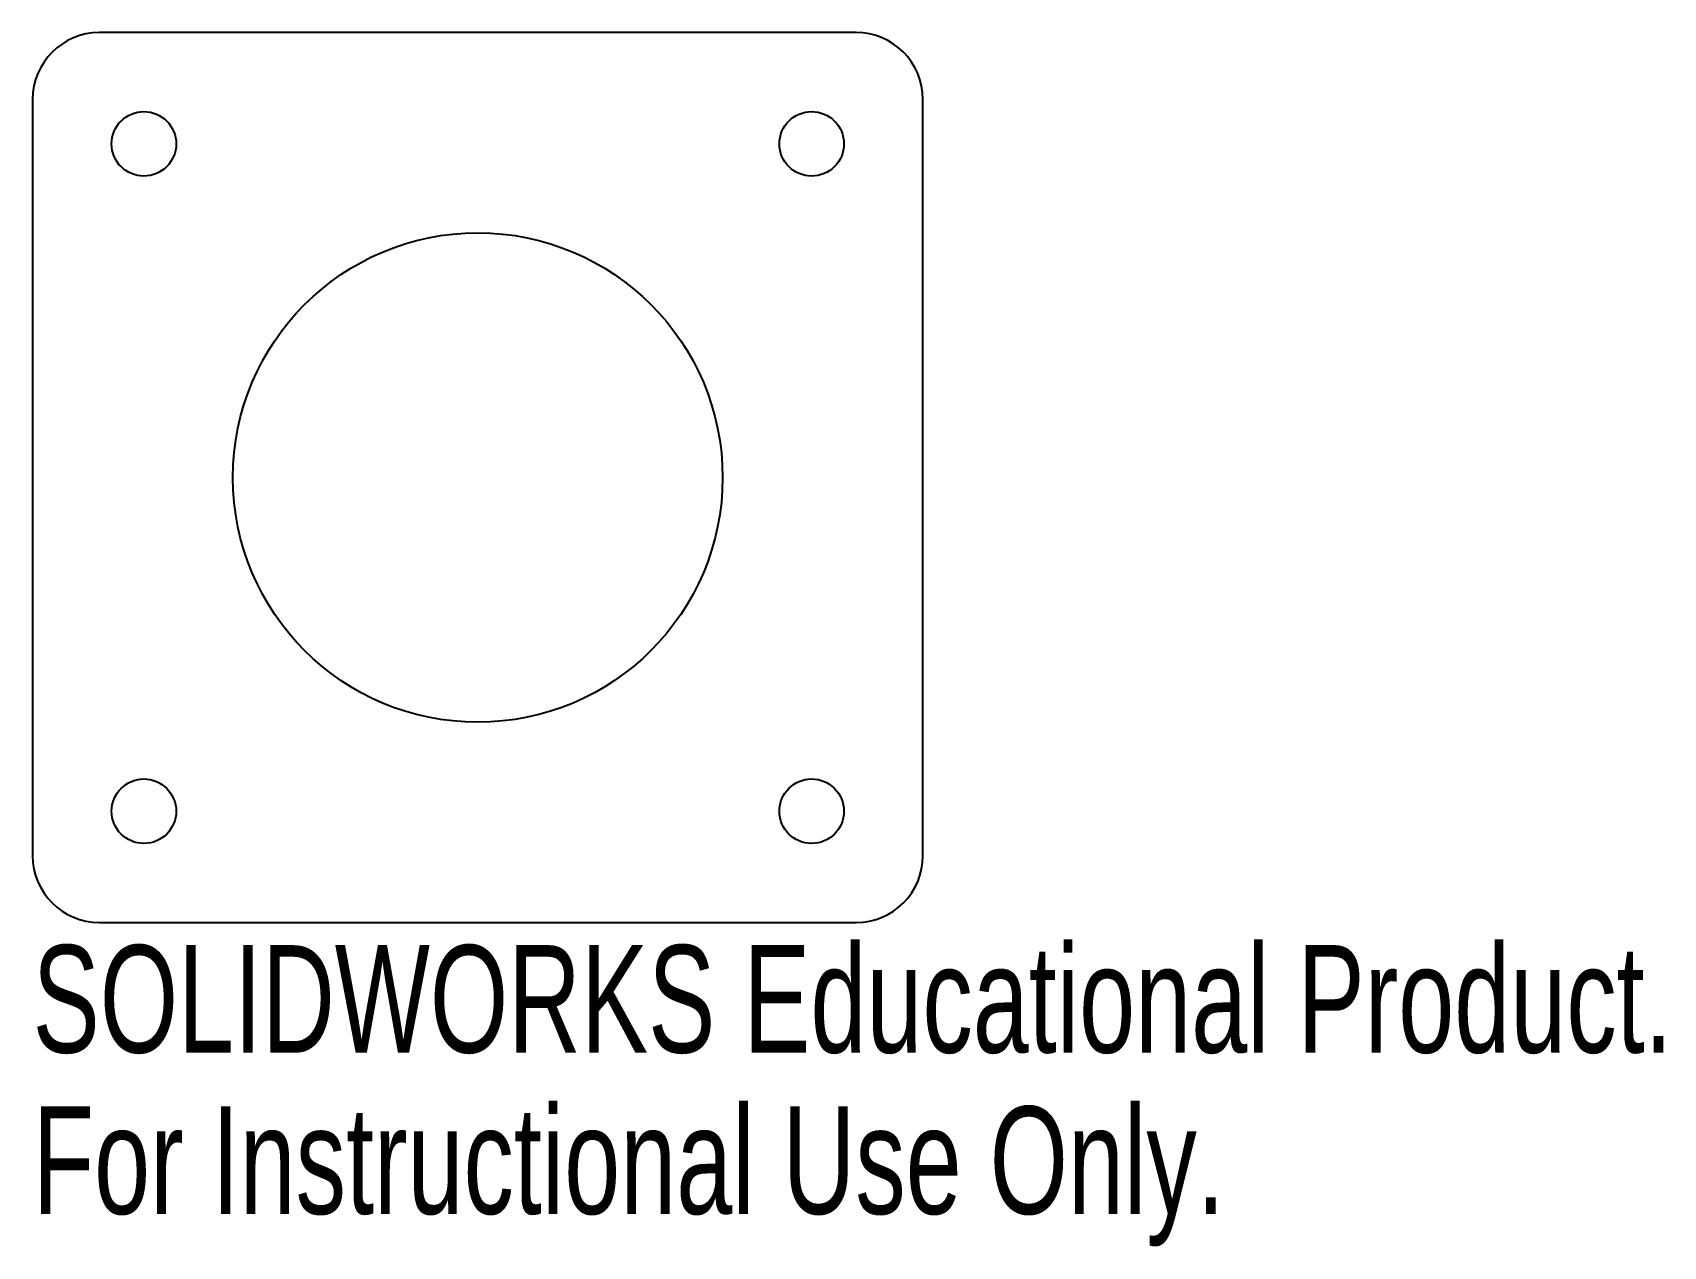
# Model space of a CAD drawing. Header units: millimetres. Extents: x 0 to 73.3, y -54.5 to 0.1.
import ezdxf

# ---------------------------------------------------------------- set-up
doc = ezdxf.new("R2010")
doc.units = ezdxf.units.MM
doc.styles.add('SLDTEXTSTYLE0', font='TXT', dxfattribs={"width": 0.7})

msp = doc.modelspace()

# ---------------------------------------------------------------- linework, layer by layer
at = {"color": 7, "linetype": 'Continuous', "lineweight": 25}
for p, q in [((37, 0.111), (3, 0.111)), ((0, -2.889), (0, -36.889)), ((40, -36.889), (40, -2.889)), ((3, -39.889), (37, -39.889))]:
    msp.add_line(p, q, dxfattribs=at)
for centre, radius in [((5, -4.889), 1.45), ((35, -4.889), 1.45), ((20, -19.889), 11), ((5, -34.889), 1.45), ((35, -34.889), 1.45)]:
    msp.add_circle(centre, radius, dxfattribs=at)
for centre, start, end in [((3, -2.889), 90, 180), ((37, -2.889), 0, 90), ((3, -36.889), 180, 270), ((37, -36.889), 270, 0)]:
    msp.add_arc(centre, 3, start, end, dxfattribs=at)

# ---------------------------------------------------------------- texts
at = {"color": 7, "linetype": 'Continuous', "char_height": 4.83362, "attachment_point": 1, "style": 'SLDTEXTSTYLE0'}
for s, insert in [('SOLIDWORKS Educational Product.', (0, -40.908)), ('For Instructional Use Only.', (0, -48.159))]:
    msp.add_mtext(s, dxfattribs=dict(at, insert=insert))

doc.saveas('drawing.dxf')
